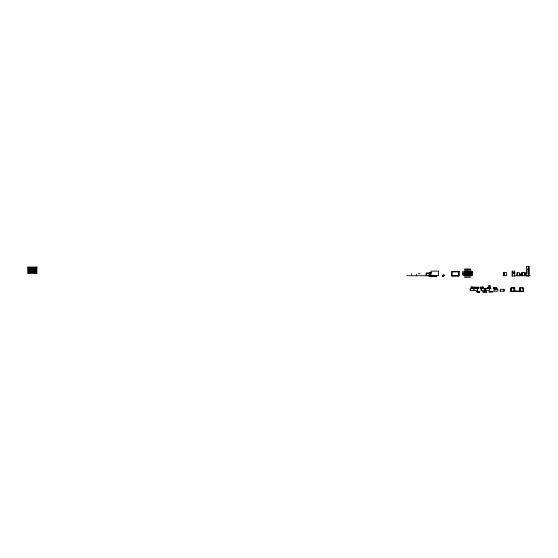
<?xml version="1.0" encoding="UTF-8"?>
<svg xmlns="http://www.w3.org/2000/svg" width="558" height="558" viewBox="0 0 558 558"><rect width="100%" height="100%" fill="white"/><g stroke="black" fill="none" stroke-linecap="round" stroke-linejoin="round"><path stroke-width="0.84" d="M429.318 272.478L429.346 275.387L430.03 276.064L431.494 276.259L432.673 275.338L433.852 276.259L436.035 276.315L436.035 275.31L436.028 276.315L429.311 276.315L429.311 272.478L430.985 272.611M514.811 291.22A9.479 9.479 0 0 1 514.19 287.858L514.811 291.22L514.811 287.858L511.198 287.858L510.577 291.22A10.197 10.197 0 0 1 511.198 287.858M519.777 287.858L519.777 291.22A9.479 9.479 0 0 0 520.314 289.288L519.784 291.22L519.777 287.858L522.923 287.858L522.902 288.709M521.821 275.471L521.709 272.381L524.841 272.381L525.455 275.736L521.465 275.736M528.161 273.148L528.196 272.953M29.072 268.14L29.051 272.046L27.9 273.197L27.9 267.059L36.919 267.059L36.919 273.197L27.9 273.197M436.035 275.31L436.028 276.315C436.509 274.696 434.794 276.782 435.386 276.022L435.972 276.029L435.24 276.105M476.406 291.855L478.283 291.722M29.56 271.76C28.319 272.109 30.299 272.199 29.135 271.955M29.637 271.327L30.258 272.185L29.916 271.941M31.464 272.241C30.048 272.834 30.767 270.212 29.776 271.502M33.354 272.185C34.84 271.439 32.497 272.806 33.222 271.111M34.254 271.711L34.736 272.185L34.387 271.941M30.355 271.265L29.26 271.411M30.244 271.279L30.906 270.965M29.916 269.054L30.258 269.598L30.739 268.97L29.776 268.286M32.287 271.411L32.455 268.879M503.909 272.381A9.479 9.479 0 0 1 503.281 275.736L506.406 275.736L506.406 272.381L503.909 272.381L503.386 275.464M504.286 272.66L504.293 272.381A9.479 9.479 0 0 1 504.286 272.667L503.769 275.464M520.405 288.144L520.426 287.858A8.363 7.184 86.7 0 1 520.454 288.151A9.479 9.479 0 0 0 520.426 287.858M510.961 291.22L511.191 289.232A9.388 8.475 83 0 1 511.337 288.646L511.491 288.137A10.197 10.197 0 0 1 511.581 287.858L511.54 287.858M435.986 275.708L435.735 275.736M431.013 276.315C430.504 274.236 432.499 277.396 433.692 276.203L431.655 276.203L435.965 276.14L435.087 276.175M30.774 269.256L30.216 269.458M30.09 269.116L30.432 268.656M29.951 270.218C31.046 269.493 28.946 270.253 29.072 270.525M30.083 271.286L30.732 271.111M30.125 270.763C29.455 270.574 31.046 270.728 30.09 269.884M32.343 272.151C31.206 271.711 31.178 270.686 29.916 270.442M32.643 269.019L32.65 270.253A1.437 1.437 0 0 0 33.592 271.481M33.145 268.879L32.671 269.598L32.448 269.263M33.571 270.672L32.838 269.898L33.871 268.656M33.717 272.151L34.387 271.39L33.354 270.198M34.463 271.279L35.077 271.341M34.045 270.749L34.24 270.065L34.924 270.525M427.072 273.26L426.445 273.378M522.107 275.736L522.574 274.076M511.288 289.253L511.295 289.232A10.197 10.197 0 0 1 511.435 288.681L511.254 288.953M511.358 288.953L511.191 289.232A10.197 10.197 0 0 1 511.4 288.402M33.55 268.872L32.322 268.405L34.219 268.105L33.013 268.405L32.671 268.007L32.65 269.012M34.561 268.656L33.871 268.705L33.836 269.326M528.907 266.598L528.907 275.666M31.339 271.279L31.597 270.965M32.517 270.86L32.65 270.002A1.437 1.437 0 0 1 33.717 268.74M521.821 275.464L522.344 272.381A9.479 9.479 0 0 1 521.723 275.736M520.377 290.676L520.168 291.22M511.693 287.858L511.595 288.13A10.197 10.197 0 0 1 511.693 287.858L511.693 288.144M29.916 271.209L30.299 270.895M35.593 269.256L34.756 269.633L34.903 269.054M426.249 275.471L426.249 273.315M29.609 269.772L30.16 269.57M30.16 271.118L30.048 269.326L28.918 269.772M32.538 270.79L32.113 271.467M32.706 271.467L32.531 271.111M492.637 291.764L491.2 291.764M484.679 291.736L485.237 291.618M486.22 291.757L485.899 291.736M486.499 291.792L482.726 291.932L486.66 291.932M512.272 275.666L512.272 271.132L514.762 271.132L514.762 275.931M429.353 275.582L429.89 275.973L429.36 275.736M432.673 276.315L432.659 275.359M35.008 268.858A9.388 0.391 -27.6 0 1 34.568 269.123L34.533 271.334L35.405 271.739M29.093 268.286L28.897 268.572M29.051 270.093L29.051 271.09L29.051 270.449M29.051 269.5L29.051 269.898L29.588 269.165M28.877 269.2C29.755 269.8 29.665 267.568 29.567 268.405M29.846 269.096L30.258 269.242M29.358 271.111L28.877 271.586L29.225 271.341M29.225 270.749L29.4 269.856M30.341 269.019L30.083 268.656M30.599 269.005L30.39 268.879M29.225 272.185L29.532 272.164A9.395 0.391 -27.7 0 1 30.097 271.83L29.909 268.775L30.292 269.158M30.237 271.481A1.437 1.437 0 0 1 29.902 271.307L30.258 270.993M31.115 269.542L30.732 269.326L31.311 268.44M29.588 272.151L30.083 272.241M28.897 271.551L30.278 271.551L30.258 271.983M30.906 270.218L31.311 269.633M29.741 271.927L30.048 271.711M30.599 270.749L30.948 269.842M31.136 270.065L30.39 270.072M30.948 269.8L31.653 269.165M30.278 272.151L30.774 272.241M30.432 271.927L30.599 271.39M30.948 270.993L30.432 271.09M30.948 270.393L31.115 269.898M31.464 269.5L32.497 268.656M31.29 271.39L30.948 271.983L30.627 271.293M31.464 270.693L31.464 271.09L31.771 270.072M31.771 268.879L32.001 269.633L32.343 269.165M31.939 270.811L31.632 269.598M31.939 269.179L31.806 269.256A1.437 1.437 0 0 1 32.162 270.002L31.98 270.198M32.671 269.005L33.187 268.656M31.632 271.586L31.29 272.185L32.155 272.241M32.19 270.672L32.455 270.072M32.113 269.479L32.531 270.672M33.034 269.165L33.375 269.633L33.717 269.165M31.632 272.185L32.224 271.223M32.266 271.314C32.817 271.697 32.427 270.972 32.545 271.293M31.632 270.79L32.322 270.993L32.001 270.358M32.671 270.198L32.88 270.672M32.322 271.586L31.806 271.683M33.013 270.393L33.354 270.749M32.685 272.151C31.904 272.541 32.796 270.986 33.013 271.983M33.145 271.111L32.671 271.39M32.971 271.411C33.048 269.8 33.452 271.279 33.871 270.693M34.254 268.726L33.703 268.405M33.034 272.151L32.671 272.185L32.859 271.258M33.487 269.479L34.254 270.672M34.575 271.279L34.603 268.726M33.703 271.035L33.354 271.39M34.045 270.393L34.561 271.09L30.299 271.09L30.188 268.677M33.703 269.2L34.561 269.856M32.413 268.691C35.447 268.67 34.47 269.5 36.919 267.059M33.912 271.111L34.045 270.79M35.098 269.165C33.501 270.225 37.016 271.844 35.119 271.411M33.871 271.927L34.24 271.851M33.892 271.258L34.561 271.683L34.045 271.983M35.098 270.358L34.756 270.281M34.561 271.886L35.098 271.551L29.407 271.739M35.433 271.502L35.042 270.811L35.614 270.525M34.561 271.927L34.875 271.76M35.768 271.341L35.287 271.711M35.44 272.151L34.736 271.983M35.077 271.941L35.942 271.683L29.1 271.983M462.617 273.294L462.617 271.509M464.786 269.13L464.389 269.13M462.617 273.992L462.715 273.253M465.393 269.13L464.995 269.13M462.617 274.689L462.819 273.776M464.995 270.107L464.814 270.072M465.295 269.933L465.581 269.8M464.507 271.99L464.786 271.509M466 269.13L465.609 269.13M462.77 275.178L462.715 274.655M464.507 272.688L464.793 272.199L465.274 272.416M464.416 272.185L465.393 271.509M466.614 269.13L466.216 269.13M464.284 273.294L465.114 273.036M464.416 272.883L465.03 272.534M464.723 272.011L465.728 271.99M466.209 270.107L466.028 270.072M465.03 273.232L464.744 272.904M464.507 274.09L465.114 273.741M464.416 273.58L465.637 272.883M464.723 272.709L465.728 272.688M464.814 272.513L465.637 272.185M465.295 271.676L466 271.509M467.22 269.13L466.823 269.13M465.03 273.929L464.744 273.601M464.284 274.689L465.114 274.438M464.416 274.285L465.637 273.58M464.723 273.406L465.728 273.385M465.33 272.36L466.495 272.416M465.421 272.164L466.244 271.83M465.03 274.634L464.744 274.299M466.851 271.83L466.028 271.816M467.827 269.13L467.43 269.13M464.277 275.352L470.994 275.352L470.994 271.509L464.277 271.509L464.277 275.352L465.114 275.136M464.416 274.982L465.637 274.285M464.723 274.111L465.728 274.09M465.295 273.078L466.335 273.036M465.421 272.862L466.244 272.534M465.937 272.011L466.314 272.025M467.43 270.107L467.248 270.072M465.037 275.352L464.744 275.003M466.572 271.851L466.572 272.199M464.723 274.808L465.728 274.787M465.295 273.776L466.335 273.741M465.421 273.566L466.244 273.232M465.937 272.709L466.851 272.534M466.028 272.513L466.851 272.185M467.22 271.509L466.516 272.025M468.434 269.13L468.043 269.13M466.551 271.655L466.92 272.381L467.548 272.067M464.995 275.003L464.995 275.352L465.637 274.982M465.295 274.48L466.495 274.166M465.421 274.264L466.244 273.929M465.937 273.406L467.179 273.253M466.028 273.211L466.851 272.883M466.92 272.381L466.641 272.862M466.92 272.025L467.465 271.83M468.371 269.912L468.462 269.8M466.551 272.36L466.92 273.078L467.785 272.904M468.162 271.718L467.123 271.676M469.041 269.13L468.65 269.13M465.33 275.157L466.495 274.864M466.244 274.634L465.421 274.961M465.937 274.111L467.102 273.818M466.851 273.58L466.028 273.915M466.551 273.057L466.92 273.078M467.465 272.534L466.92 272.729M467.527 272.025L467.123 272.381M466.028 274.689L467.102 274.515M466.641 273.643L467.785 273.601M467.248 272.59L468.392 272.555M467.158 272.011L467.527 272.729M467.785 271.851L467.785 272.199M466.851 274.285L466.028 274.613M468.071 272.185L467.527 272.381M468.434 271.509L467.73 272.025M469.655 269.13L469.257 269.13M466.641 274.341L467.248 274.689M467.248 273.294L467.855 273.643M467.43 272.904L467.123 273.078M467.855 272.241L468.769 272.067M467.527 271.676L468.134 272.381M467.855 272.939L467.527 273.427L468.392 273.253M466.851 274.982L466.028 275.31M466.816 274.655L467.785 274.299M467.465 273.929L466.641 274.264M468.678 271.83L468.134 272.025M469.655 269.772L469.836 270.072M466.641 275.038L467.102 275.22M467.248 273.992L468.392 273.95M467.402 273.643L467.248 273.915M469.006 272.904L467.73 272.729M470.52 271.509C470.227 271.76 467.109 272.374 469.655 271.509M468.699 271.676L468.748 272.025M467.527 273.776L467.527 274.124M470.261 269.13L469.864 269.13M466.816 275.352L467.709 274.864M467.465 274.634L467.227 275.003L468.392 274.655M468.071 272.883L467.73 273.078L468.134 273.078M468.678 272.534L468.134 272.729M468.036 273.253L467.73 273.776L468.462 273.992M469.229 271.892L468.441 272.904L470.896 271.899M468.699 272.381L468.748 272.729M469.006 271.851L469.006 272.199M468.462 273.294L468.134 273.776L469.006 273.601M469.355 272.381C468.211 272.562 470.715 272.862 470.45 271.892M467.855 274.341L469.006 274.299M468.016 273.992L467.248 274.613M468.643 272.904L468.336 273.078M470.868 269.13L470.478 269.13M468.134 274.124L468.134 274.48M469.069 272.939C468.002 273.832 470.771 272.834 470.527 272.025M468.071 274.982L467.248 275.31M468.678 273.232L468.336 273.427L468.748 273.427M469.906 272.199C469.369 271.153 470.199 272.946 469.557 272.381M467.855 275.038L468.392 275.352M468.036 274.655L467.855 274.961M468.643 273.601C468.455 275.757 471.252 271.411 470.826 272.555M469.683 273.294L469.048 273.253L469.229 272.59M469.92 271.676L469.962 272.025M468.462 274.689L468.134 275.178L469.006 275.003M469.069 273.643L468.748 274.124M469.355 273.078L469.355 272.729M469.655 272.555L470.289 272.939M468.643 274.299L468.336 274.48M468.95 273.427L469.229 273.294M470.22 271.851L470.22 272.199M469.069 274.341L468.748 274.829L470.98 273.566M469.355 273.776L469.355 273.427M468.678 274.634L468.336 274.829L468.748 274.829M467.548 276.935L467.834 277.068M468.643 275.003L468.336 275.178M469.683 274.689L468.95 274.48L469.285 273.58M470.289 273.643L469.655 273.601L469.836 272.939M470.513 271.851L470.875 271.509M469.069 275.038L468.692 275.352M469.355 274.48L469.683 273.992M469.962 273.427L469.962 273.078M468.95 274.829L469.229 274.689M470.289 274.341L469.655 274.299L469.836 273.643M470.513 272.555L470.98 272.171M470.98 274.271L469.557 275.178L469.355 274.829M469.962 274.124L469.962 273.776M470.896 272.597L470.164 273.078L470.896 273.294M469.285 274.982L468.95 275.178L469.355 275.178M470.98 273.294L470.98 272.869M468.769 276.935L469.048 277.068M469.557 275.178L470.289 275.038M470.896 273.999L470.98 274.348M470.896 274.696L470.164 275.178L470.98 274.968M472.584 272.248L472.584 271.816M472.584 272.946L472.584 272.52M469.982 276.935L470.268 277.068M472.584 273.643L472.584 273.218M472.584 274.348L472.584 273.915M472.591 275.038L472.584 274.62M483.13 291.59L482.9 291.59M483.465 291.736L483.737 291.59M486.374 291.932L486.778 291.932M429.367 273.364L429.967 272.862M30.055 269.521L29.567 269.2M430.56 273.043L430.567 274.397L429.555 274.397C428.795 272.339 430.469 272.743 429.374 272.834L430.281 272.813M444.58 275.338L443.066 276.294L443.059 275.338L444.733 275.338L443.059 275.338L443.059 276.315L443.059 275.338L444.656 275.338M32.608 268.893L32.971 268.579M487.594 288.207L487.608 288.186A3.306 3.306 0 0 0 487.176 287.74A3.85 2.72 -90 0 1 487.608 288.186L487.622 288.207M34.742 269.884L34.219 269.898M429.318 276.315L433.775 276.231L431.571 276.231L433.615 276.175L431.808 276.14L432.527 276.315M35.433 268.754L35.384 269.179M29.776 271.502L29.7 269.919L30.258 269.8M29.288 271.948L29.051 271.683M35.405 268.133L35.252 271.886M35.789 268.133L35.768 272.185L35.252 272.241M33.334 268.928L33.013 268.405M479.943 291.932C475.828 291.946 476.881 291.939 476.518 291.715M477.397 291.932L477.181 291.75M477.669 291.932L478.862 291.75M478.506 291.932L478.75 291.771M478.959 291.827L479.308 291.827M479.859 291.925L479.364 291.932M30.258 268.607L29.741 268.105L30.62 268.44M29.093 268.726L29.741 268.656M29.225 269.005L29.916 269.005A1.437 1.437 0 0 1 30.599 268.698L30.976 268.712M30.258 268.405L30.774 268.105L30.39 268.286M30.948 268.405C30.941 267.491 31.157 269.102 31.806 268.656M30.732 268.286L30.467 268.726M31.136 268.14L31.422 268.133M29.916 269.005L30.265 269.026M32.803 268.286C32.462 269.995 31.032 267.484 32.322 268.405M31.771 268.133L32.671 268.405M30.641 269.026L29.951 269.179M31.115 268.656L30.732 268.879L31.081 268.726M30.795 269.333L31.422 269.326M31.632 269.2L31.464 268.705M31.632 268.956L31.98 268.405M32.155 268.656L33.836 268.879M29.4 270.693L29.916 270.79M34.254 268.286L34.91 268.307L34.582 268.14M29.051 271.09L29.567 270.79M33.912 268.286L34.387 268.049M29.414 271.258L29.741 271.09M32.155 269.256L32.685 269.633M35.077 268.049L35.593 268.307L34.91 268.105M31.255 270.372L31.255 270.811M32.803 269.479L32.322 269.598M34.561 268.307L35.077 268.405M30.948 270.79L31.311 270.825M35.593 268.105C36.144 267.931 35.168 269.291 35.21 269.326M29.874 271.565L29.567 271.983M34.01 268.426L34.526 268.879M34.91 268.656L35.252 268.9L34.387 269.2M33.529 269.256L34.219 269.256M35.252 268.705L35.768 268.956M32.322 270.79L32.838 271.09M34.219 269.542L34.756 269.458M33.703 270.198L34.045 269.005M35.726 270.965C34.98 270.253 36.263 269.005 35.287 269.479M35.726 270.372L35.942 269.898L35.426 269.842M35.384 270.372L35.768 270.149L35.252 269.5M34.352 270.965L34.91 270.49M33.529 271.927L33.187 271.683L33.703 271.983M35.426 270.442L34.91 270.093L35.426 270.198M35.252 271.049L35.593 270.49M34.736 271.341L34.736 270.79M34.91 271.641L35.252 271.286M35.593 272.283L35.614 271.851M29.051 269.898L29.567 269.598M467.465 273.232L466.641 273.566M466.258 275.352L466.209 275.003M470.771 273.085L470.164 272.729M464.43 277.068L464.793 277.068M467.471 275.352L467.43 275.003M465.037 277.068L465.4 277.068M465.644 277.068L466.007 277.068M466.258 277.068L466.614 277.068M469.25 275.352L469.613 275.352M466.865 277.068L467.227 277.068M470.471 275.352L470.826 275.352M468.078 277.068L468.441 277.068M432.987 275.757L432.143 275.938L433.315 276.022L432.025 276.022L433.245 275.973L432.101 275.973L433.113 275.868L432.373 275.736M430.337 272.583C432.38 272.29 427.226 272.716 430.574 272.513L429.381 272.723M431.878 276.105L433.461 276.105L431.732 276.175M429.388 272.653L430.176 272.646M435.951 276.217L434.933 276.231M430.867 275.826L430.741 275.812A1.437 1.437 0 0 1 429.555 274.271M432.094 276.266L431.411 276.273L433.936 276.273L433.252 276.266M28.667 267.826L36.151 267.826M35.9 268.21L29.051 268.21L27.9 267.059M30.362 268.307L31.729 268.307M29.679 268.691L31.729 268.691M30.299 268.782L29.7 268.879M32.413 268.782L34.073 268.782M527.729 269.116L527.777 269.5M33.815 269.172L32.413 269.172L32.413 272.046M526.41 269.312L528.907 269.312M528.161 269.5L528.14 269.116M528.496 269.5L528.524 266.333M466.823 269.772L466.641 270.072M468.043 269.772L467.855 270.072M469.257 269.772L469.069 270.072M470.478 269.772L470.289 270.072M28.751 270.128L35.433 270.128M34.519 270.895L35.077 270.79M526.41 271.132L528.907 271.132M472.584 271.544L472.584 271.899M470.98 271.899L470.98 272.248M472.584 272.171L472.584 272.597M28.667 272.43L36.151 272.43M429.555 272.569L431.306 272.569M470.98 272.597L470.98 272.946M512.635 272.764L512.656 275.931M513.06 272.764L513.095 272.953M513.402 272.764L513.402 273.148M472.584 272.869L472.584 273.294M429.939 274.397L429.939 272.953L431.306 272.953M512.272 272.953L514.762 272.953M526.41 272.953L528.907 272.953M470.98 273.218L470.98 273.643M517.168 275.736L517.405 273.246M418.465 273.434L420.097 273.434M472.584 273.566L472.584 273.999M426.633 273.629L426.633 275.164M519.763 273.915L520.168 273.915L520.168 275.736L520.014 273.915M470.98 273.999L470.45 273.992M472.584 274.271L472.584 274.696M470.98 274.696L470.987 275.038M472.584 274.968L472.5 275.31M466.641 274.961L466.92 275.178M519.784 275.261L519.868 273.915M406.705 275.736L428.746 275.736M516.666 275.736L520.502 275.736M526.264 275.736L530.1 275.736M511.867 275.931L515.704 275.931M471.001 287.147L474.816 287.147L474.816 288.102L471.768 288.102A3.85 2.72 -90 0 0 470.994 287.154A3.306 3.306 0 0 1 471.768 288.102M483.416 287.147L480.013 287.147L480.013 288.102L482.649 288.102A3.85 2.72 -90 0 1 483.423 287.154A3.306 3.306 0 0 0 482.649 288.102M490.161 287.747A3.85 2.72 90 0 0 489.38 288.695A3.306 3.306 0 0 1 490.154 287.74L487.148 287.74L487.148 288.702M496.808 287.747A3.85 2.72 -90 0 0 496.034 288.695A3.306 3.306 0 0 1 496.801 287.74L493.614 287.74A3.306 3.306 0 0 1 494.381 288.702A3.85 2.72 90 0 0 493.614 287.747M490.963 288.702L485.711 288.702L485.711 290.62L489.464 290.62L489.401 285.633M493.049 288.702L497.297 288.702M497.834 289.302L494.053 289.302L494.053 291.22M493.921 291.22L497.834 291.22L497.792 289.302M500.142 291.22L504.048 291.22L504.048 289.302L500.233 289.302L500.233 291.22M490.956 291.764L489.031 291.932M488.982 291.932L492.819 291.932M429.395 276.203L430.574 276.273L429.897 276.266M444.398 275.359L443.059 275.338L443.115 276.224M429.89 272.82L429.353 273.148M444.321 275.38L443.059 275.338L443.157 276.154L443.059 275.338L444.238 275.394M444.154 275.422L443.059 275.338L443.261 276.022M444.077 275.45L443.059 275.338L443.317 275.959M32.294 268.607L33.78 268.984M33.32 271.3L33.187 271.09M443.847 275.547L443.059 275.338L443.373 275.896M443.77 275.589L443.059 275.338L443.436 275.84M443.701 275.631L443.059 275.338L443.498 275.785M34.694 268.426L35.426 269.005M34.219 268.349L34.561 268.705M34.91 269.5L34.561 269.898L33.871 269.5M35.768 270.79L35.252 270.693M32.838 269.256L33.013 269.598M32.497 269.856L32.162 270.253A1.437 1.437 0 0 1 31.22 271.481M33.703 270.79L33.187 270.693M33.013 270.79L32.859 270.525M443.631 275.68L443.059 275.338L444.001 275.478L443.059 275.338L443.561 275.729M429.939 272.953L430.406 273.287M429.555 272.953L430.176 273.427M35.768 272.046L36.919 273.197M485.565 291.59L485.355 291.932M484.351 291.59L484.142 291.932M470.45 273.294L470.164 273.427M470.568 273.776L470.164 274.124M470.568 274.48L470.289 274.264L470.45 274.689M470.568 275.178L470.164 274.829M469.836 274.341L469.836 275.038M469.962 274.829L469.557 274.48M470.875 277.068L470.513 277.068M469.655 277.068L469.299 277.068M466.209 272.199L466.314 272.729M466.816 273.253L466.92 273.776M467.43 274.299L467.527 274.829M465.602 271.851L465.7 272.381M466.209 272.904L466.314 273.427M466.816 273.95L466.92 274.48M464.995 271.509L465.093 272.025M465.602 272.555L465.7 273.078M466.209 273.601L466.314 274.124M464.995 272.199L465.093 272.729M465.602 273.253L465.7 273.776M466.209 274.299L466.314 274.829M464.361 271.892L464.486 272.381M464.995 272.904L465.093 273.427M465.602 273.95L465.7 274.48M464.382 272.555L464.486 273.078M464.995 273.601L465.093 274.124M465.602 274.655L465.7 275.178M464.382 273.253L464.486 273.776M464.995 274.299L465.093 274.829M464.382 273.95L464.486 274.48M464.382 274.655L464.361 275.038M514.657 291.22L514.19 289.567A9.479 9.479 0 0 0 514.657 291.22A8.363 7.156 -87 0 1 514.169 289.574M514.427 291.22L514.155 290.404M522.895 287.858L523.523 291.255L510.103 291.255L523.523 291.22A10.197 10.197 0 0 0 522.895 287.858A9.388 8.314 -84.8 0 1 523.467 291.22M522.693 288.402L522.511 287.858A10.197 10.197 0 0 1 522.776 288.681L522.769 288.681M523.076 288.416L523.23 288.953M525.022 274.885L524.785 273.49A10.197 10.197 0 0 1 525.071 275.736L525.064 275.457M514.323 287.858L514.323 291.22M528.524 272.953L528.524 275.931M524.841 275.736L524.841 272.381A10.197 10.197 0 0 1 525.455 275.736M519.784 273.915L519.784 275.736M519.512 275.736L519.512 272.764L517.022 272.764L517.022 275.736M517.405 272.764L517.405 275.736M517.322 273.246L517.322 275.736M512.272 271.132L512.272 275.931M503.972 289.302L503.972 291.22M496.564 287.74L496.564 288.702M493.802 287.74L493.802 288.702M490.126 288.702L490.168 285.633L488.438 285.633L488.438 287.935M489.785 285.633L489.785 288.702M484.951 288.702L484.951 290.62M481.254 288.702L481.254 290.62M480.41 287.147L480.41 288.102M479.406 291.932L479.12 291.925M478.68 288.102L478.68 287.147L475.611 287.147L475.611 288.102M473.944 287.147L473.944 288.102M473.944 288.702L473.944 290.62M470.589 288.702L470.589 290.62M430.037 272.639L430.037 273.022M428.746 275.84L428.746 275.352L426.633 275.352L426.633 273.434L428.746 273.434L428.746 273.05L426.249 273.05L426.249 275.736M416.359 274.397L416.359 275.736M411.72 273.727L411.72 274.878M33.661 271.565L33.529 271.09M522.567 274.09A9.479 9.479 0 0 1 522.372 274.927M34.91 271.307A1.437 1.437 0 0 1 34.582 271.481M494.081 287.74A3.306 3.306 0 0 1 494.848 288.702M493.997 287.747A3.85 2.72 90 0 1 494.772 288.695M471.377 287.154A3.85 2.72 -90 0 1 472.152 288.102A3.306 3.306 0 0 0 471.384 287.147M503.895 272.381A8.363 7.114 87.3 0 1 503.267 275.729M504.132 274.09A9.479 9.479 0 0 1 503.937 274.927M520.342 289.295A8.363 7.184 86.7 0 1 519.819 291.241M514.797 291.227A8.363 7.156 -87 0 1 514.162 287.865M511.512 288.095A9.388 8.475 83 0 1 511.609 287.823M514.009 288.151A8.363 7.156 -87 0 1 514.002 287.865M510.472 291.213A9.388 8.461 83 0 1 511.121 287.823M34.052 271.425A9.395 0.391 27.7 0 1 34.171 271.495M30.648 271.495A9.395 0.391 -27.7 0 1 30.767 271.425M29.044 271.802A9.388 0.495 -25.4 0 1 28.744 271.879M520.809 287.858L520.788 288.144A9.479 9.479 0 0 0 520.788 287.858M522.727 272.381L522.72 272.66A9.479 9.479 0 0 0 522.727 272.381M511.079 290.934L511.065 291.22A10.197 10.197 0 0 1 511.079 290.934M511.463 290.934L511.449 291.22A10.197 10.197 0 0 1 511.463 290.934M512.077 287.858L511.979 288.13A10.197 10.197 0 0 1 512.077 287.858M435.979 275.91L435.456 275.973L435.972 275.987M435.972 276.029L435.317 276.064L435.965 276.064M430.497 272.534L429.395 272.569L430.497 272.534M429.841 275.938L429.374 275.952L429.841 275.938M429.96 276.022L429.381 276.029L429.96 276.022M429.758 272.918L429.367 272.925L429.758 272.918M528.907 266.333L526.41 266.333L526.41 275.931L528.907 275.931L528.907 266.333M36.535 267.442L28.284 267.442L28.284 272.813L36.535 272.813L36.535 267.442M438.476 271.132L430.992 271.132L430.992 275.736L438.476 275.736L438.476 271.132M471.377 271.132L463.893 271.132L463.893 275.736L471.377 275.736L471.377 271.132M459.15 271.516L451.666 271.516L451.666 276.119L459.15 276.119L459.15 271.516M458.767 271.892L452.05 271.892L452.05 275.736L458.767 275.736L458.767 271.892M478.555 287.586L475.493 287.586L475.493 288.549L478.555 288.549L478.555 287.586M477.69 288.702L470.206 288.702L470.206 290.62L477.69 290.62L477.69 288.702M485 288.702L481.205 288.702L481.205 290.62L485 290.62L485 288.702M433.461 276.105L432.673 276.098L433.538 276.14M430.176 276.14L429.388 276.14L430.176 276.14M524.541 272.653L524.45 272.381A10.197 10.197 0 0 1 524.541 272.653M523.139 291.22L523.125 290.934A10.197 10.197 0 0 1 523.139 291.22M514.037 288.144L514.03 287.858A9.479 9.479 0 0 0 514.037 288.144M513.806 288.144L513.806 287.858A9.479 9.479 0 0 0 513.806 288.144M513.653 288.144L513.646 287.858A9.479 9.479 0 0 0 513.653 288.144M496.418 287.74A3.306 3.306 0 0 0 495.65 288.702A3.85 2.72 -90 0 1 496.425 287.747M489.771 287.74A3.306 3.306 0 0 0 489.108 288.521A3.85 2.72 90 0 1 489.778 287.747M482.635 287.147A3.306 3.306 0 0 0 481.868 288.102A3.85 2.72 -90 0 1 482.635 287.154M483.019 287.147A3.306 3.306 0 0 0 482.251 288.102A3.85 2.72 -90 0 1 483.04 287.154M487.992 288.186A3.85 2.72 90 0 0 487.559 287.747A3.306 3.306 0 0 1 487.992 288.186M473.017 288.102A3.306 3.306 0 0 0 472.249 287.147A3.85 2.72 -90 0 1 473.024 288.102M472.633 288.102A3.306 3.306 0 0 0 471.866 287.147A3.85 2.72 -90 0 1 472.64 288.102M510.968 290.927A9.388 8.475 83 0 0 510.961 291.213A10.197 10.197 0 0 1 510.968 290.934"/></g></svg>
